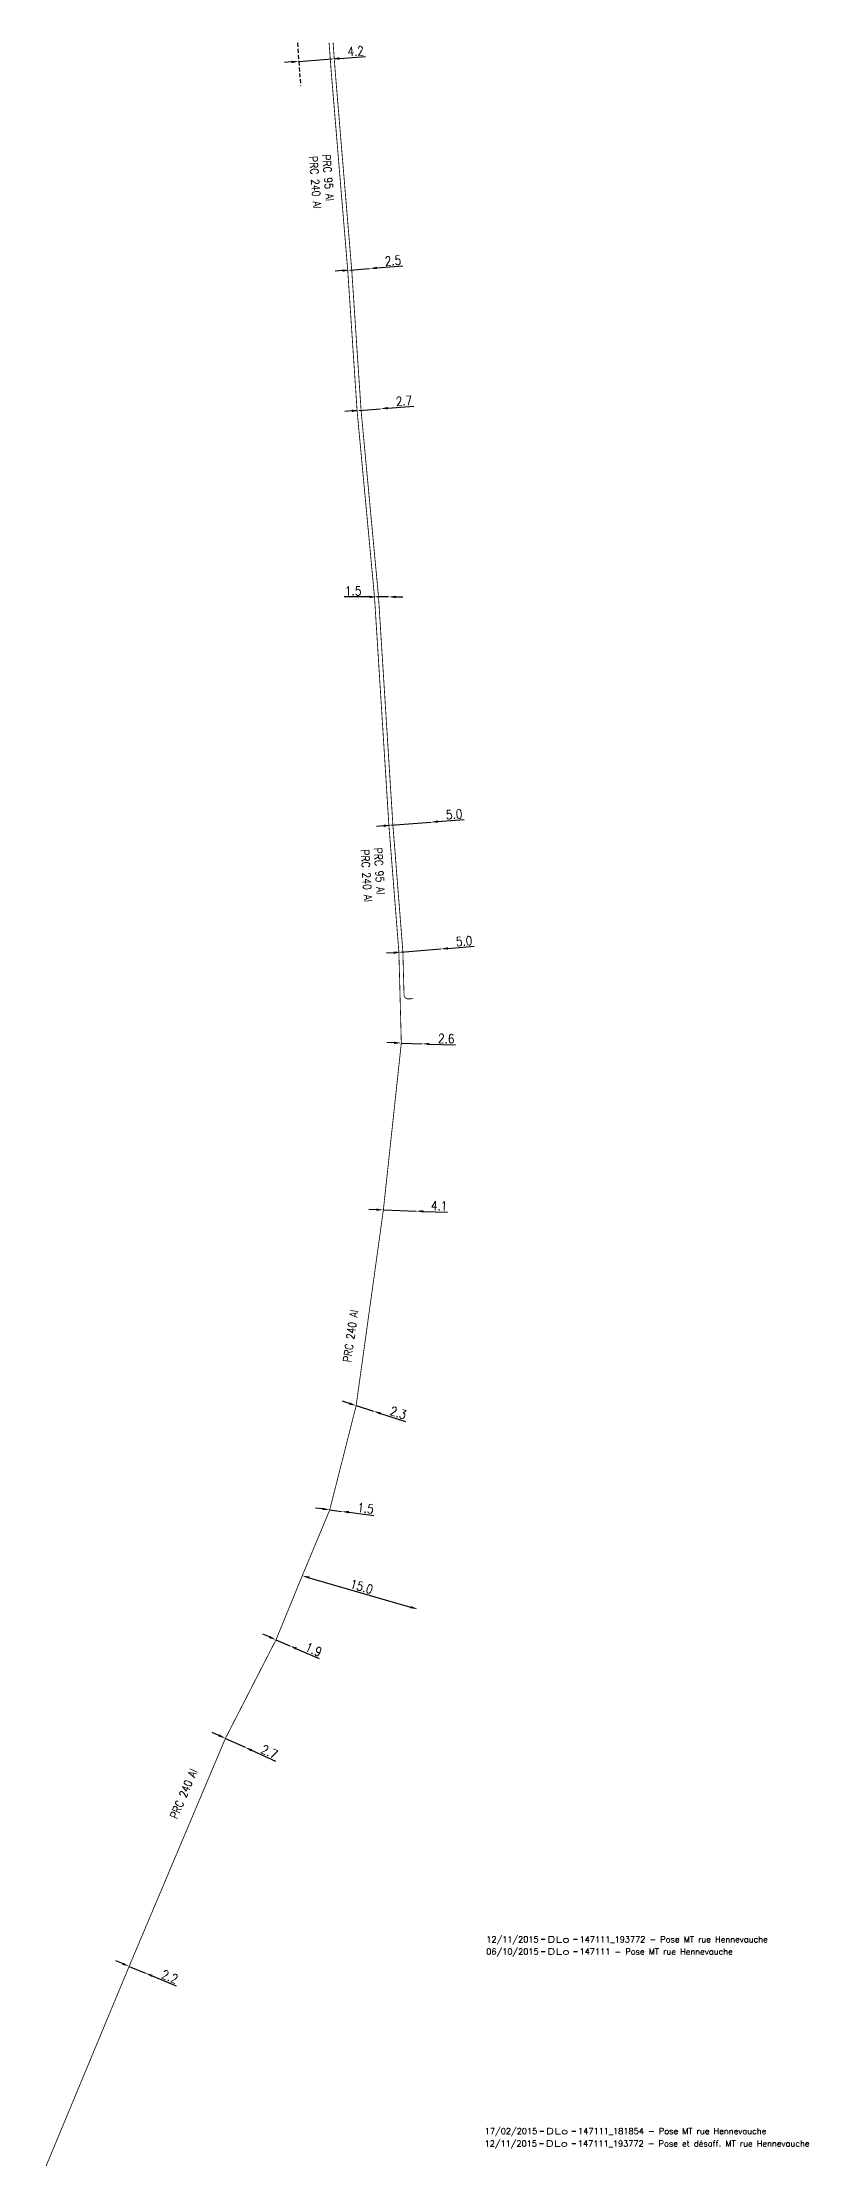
# Model space of a CAD drawing. Header units: millimetres. Extents: x 170000 to 170982, y 110182 to 111000.
# Drawn here: x 170885.9 to 170981.7, y 110735.5 to 111000.1 of the extents above; entities that cross this region are included whole.
import ezdxf
from ezdxf.enums import TextEntityAlignment as Align

# ---------------------------------------------------------------- set-up
doc = ezdxf.new("R2010")
doc.units = ezdxf.units.MM
doc.header["$PDMODE"] = 34
doc.linetypes.add('DASHED', pattern=[0.75, 0.5, -0.25])
doc.layers.get('0').update_dxf_attribs({"linetype": 'CONTINUOUS'})
doc.layers.get('Defpoints').update_dxf_attribs({"linetype": 'CONTINUOUS'})
doc.layers.add('M_120', color=5, linetype='M_ST_13')
doc.layers.add('M_910', color=7, linetype='CONTINUOUS', plot=False)
doc.styles.get("Standard").update_dxf_attribs({"font": 'romans.shx', "width": 0.85})
doc.linetypes.add('M_ST_13', pattern='A,5,-0.3,["oo",Standard,S=1.5,R=0,X=0,Y=-0.5],-3', length=8.3)
doc.dimstyles.get("Standard").update_dxf_attribs({"dimtxt": 1.5, "dimasz": 1.2, "dimexe": 0.625, "dimexo": 0.625, "dimgap": 0.25, "dimtad": 1, "dimdec": 1, "dimzin": 0, "dimdsep": 46, "dimtxsty": 'Standard', "dimcen": -0.5, "dimadec": 0, "dimazin": 0, "dimtfac": 1, "dimtdec": 1, "dimtmove": 0, "dimatfit": 3, "dimfxl": 0, "dimtolj": 1, "dimtzin": 0, "dimarcsym": 0})

# ---------------------------------------------------------------- blocks, each defined once
blk = doc.blocks.new('GIS_MODF')
at = {"color": 0, "linetype": 'Continuous', "flags": 128}
for points in [[(-2.26, -0.01), (-1.76, -0.01)], [(1.76, -0.01), (2.26, -0.01)]]:
    blk.add_lwpolyline(points, dxfattribs=at)
at = {"color": 0, "linetype": 'Continuous'}
blk.add_attdef('DATE', text='', height=0.75, dxfattribs=at).set_placement((-2.58, -0.39), align=Align.RIGHT)
at = {"color": 0, "linetype": 'Continuous', "width": 3.590909}
blk.add_attdef('USER', text='', height=0.75, dxfattribs=at).set_placement((-1.52, -0.39), (1.31, -0.39), align=Align.FIT)
at = {"color": 0, "linetype": 'Continuous'}
blk.add_attdef('DESC', (2.53, -0.39), '', height=0.75, dxfattribs=at)
blk = doc.blocks.new('*D90')
at = {"layer": 'Defpoints', "color": 0, "linetype": 'Continuous', "transparency": 16777216}
for p in [(170896.76, 110759.56), (170898.8, 110758.72), (170898.8, 110758.72)]:
    blk.add_point(p, dxfattribs=at)
at = {"layer": 'M_120', "color": 0, "linetype": 'Continuous', "lineweight": -2, "transparency": 16777216}
for p, q in [((170895.93, 110759.9), (170895.1, 110760.25)), ((170896.76, 110759.56), (170898.8, 110758.72)), ((170899.63, 110758.37), (170902.66, 110757.12))]:
    blk.add_line(p, q, dxfattribs=at)
at = {"layer": 'M_120', "color": 0, "linetype": 'Continuous', "transparency": 16777216}
for points in [[(170895.99, 110760.04), (170895.87, 110759.77), (170896.76, 110759.56)], [(170899.68, 110758.51), (170899.57, 110758.24), (170898.8, 110758.72)]]:
    blk.add_solid(points, dxfattribs=at)
at = {"layer": 'M_120', "color": 0, "linetype": 'Continuous', "transparency": 16777216, "insert": (170901.84, 110758.27), "char_height": 1.125, "attachment_point": 5, "rotation": 337.5176}
blk.add_mtext('\\A1;2.2', dxfattribs=at)
blk = doc.blocks.new('*D91')
at = {"layer": 'Defpoints', "color": 0, "linetype": 'Continuous', "transparency": 16777216}
for p in [(170908.8, 110788.06), (170911.26, 110786.94), (170911.26, 110786.94)]:
    blk.add_point(p, dxfattribs=at)
at = {"layer": 'M_120', "color": 0, "linetype": 'Continuous', "lineweight": -2, "transparency": 16777216}
for p, q in [((170907.98, 110788.43), (170907.16, 110788.8)), ((170908.8, 110788.06), (170911.26, 110786.94)), ((170912.08, 110786.57), (170915.06, 110785.21))]:
    blk.add_line(p, q, dxfattribs=at)
at = {"layer": 'M_120', "color": 0, "linetype": 'Continuous', "transparency": 16777216}
for points in [[(170908.04, 110788.57), (170907.92, 110788.29), (170908.8, 110788.06)], [(170912.14, 110786.7), (170912.01, 110786.43), (170911.26, 110786.94)]]:
    blk.add_solid(points, dxfattribs=at)
at = {"layer": 'M_120', "color": 0, "linetype": 'Continuous', "transparency": 16777216, "insert": (170914.29, 110786.38), "char_height": 1.125, "attachment_point": 5, "rotation": 335.5105}
blk.add_mtext('\\A1;2.7', dxfattribs=at)
blk = doc.blocks.new('*D92')
at = {"layer": 'Defpoints', "color": 0, "linetype": 'Continuous', "transparency": 16777216}
for p in [(170915.12, 110800.37), (170916.87, 110799.62), (170916.87, 110799.62)]:
    blk.add_point(p, dxfattribs=at)
at = {"layer": 'M_120', "color": 0, "linetype": 'Continuous', "lineweight": -2, "transparency": 16777216}
for p, q in [((170914.3, 110800.73), (170913.47, 110801.09)), ((170915.12, 110800.37), (170916.87, 110799.62)), ((170917.69, 110799.26), (170920.53, 110798.03))]:
    blk.add_line(p, q, dxfattribs=at)
at = {"layer": 'M_120', "color": 0, "linetype": 'Continuous', "transparency": 16777216}
for points in [[(170914.36, 110800.87), (170914.24, 110800.59), (170915.12, 110800.37)], [(170917.75, 110799.4), (170917.63, 110799.12), (170916.87, 110799.62)]]:
    blk.add_solid(points, dxfattribs=at)
at = {"layer": 'M_120', "color": 0, "linetype": 'Continuous', "transparency": 16777216, "insert": (170919.83, 110799.15), "char_height": 1.125, "attachment_point": 5, "rotation": 336.5727}
blk.add_mtext('\\A1;1.9', dxfattribs=at)
blk = doc.blocks.new('*D93')
at = {"layer": 'Defpoints', "color": 0, "linetype": 'Continuous', "transparency": 16777216}
for p in [(170918.41, 110808.39), (170932.82, 110804.21), (170932.82, 110804.21)]:
    blk.add_point(p, dxfattribs=at)
at = {"layer": 'M_120', "color": 0, "linetype": 'Continuous', "lineweight": -2, "transparency": 16777216}
blk.add_line((170919.28, 110808.14), (170931.96, 110804.46), dxfattribs=at)
at = {"layer": 'M_120', "color": 0, "linetype": 'Continuous', "transparency": 16777216}
for points in [[(170919.32, 110808.29), (170919.24, 110808), (170918.41, 110808.39)], [(170932, 110804.61), (170931.91, 110804.32), (170932.82, 110804.21)]]:
    blk.add_solid(points, dxfattribs=at)
at = {"layer": 'M_120', "color": 0, "linetype": 'Continuous', "transparency": 16777216, "insert": (170925.83, 110807.02), "char_height": 1.125, "attachment_point": 5, "rotation": 343.8232}
blk.add_mtext('\\A1;15.0', dxfattribs=at)
blk = doc.blocks.new('*D94')
at = {"layer": 'Defpoints', "color": 0, "linetype": 'Continuous', "transparency": 16777216}
for p in [(170921.84, 110816.62), (170923.33, 110816.43), (170923.33, 110816.43)]:
    blk.add_point(p, dxfattribs=at)
at = {"layer": 'M_120', "color": 0, "linetype": 'Continuous', "lineweight": -2, "transparency": 16777216}
for p, q in [((170920.95, 110816.73), (170920.06, 110816.84)), ((170921.84, 110816.62), (170923.33, 110816.43)), ((170924.23, 110816.32), (170927.34, 110815.93))]:
    blk.add_line(p, q, dxfattribs=at)
at = {"layer": 'M_120', "color": 0, "linetype": 'Continuous', "transparency": 16777216}
for points in [[(170920.97, 110816.88), (170920.93, 110816.58), (170921.84, 110816.62)], [(170924.24, 110816.47), (170924.21, 110816.17), (170923.33, 110816.43)]]:
    blk.add_solid(points, dxfattribs=at)
at = {"layer": 'M_120', "color": 0, "linetype": 'Continuous', "transparency": 16777216, "insert": (170926.32, 110816.82), "char_height": 1.125, "attachment_point": 5, "rotation": 352.8895}
blk.add_mtext('\\A1;1.5', dxfattribs=at)
blk = doc.blocks.new('*D95')
at = {"layer": 'Defpoints', "color": 0, "linetype": 'Continuous', "transparency": 16777216}
for p in [(170925.14, 110829.65), (170927.33, 110828.95), (170927.33, 110828.95)]:
    blk.add_point(p, dxfattribs=at)
at = {"layer": 'M_120', "color": 0, "linetype": 'Continuous', "lineweight": -2, "transparency": 16777216}
for p, q in [((170924.29, 110829.92), (170923.43, 110830.2)), ((170925.14, 110829.65), (170927.33, 110828.95)), ((170928.19, 110828.67), (170931.31, 110827.67))]:
    blk.add_line(p, q, dxfattribs=at)
at = {"layer": 'M_120', "color": 0, "linetype": 'Continuous', "transparency": 16777216}
for points in [[(170924.33, 110830.07), (170924.24, 110829.78), (170925.14, 110829.65)], [(170928.24, 110828.82), (170928.15, 110828.53), (170927.33, 110828.95)]]:
    blk.add_solid(points, dxfattribs=at)
at = {"layer": 'M_120', "color": 0, "linetype": 'Continuous', "transparency": 16777216, "insert": (170930.41, 110828.75), "char_height": 1.125, "attachment_point": 5, "rotation": 342.2608}
blk.add_mtext('\\A1;2.3', dxfattribs=at)
blk = doc.blocks.new('*D96')
at = {"layer": 'Defpoints', "color": 0, "linetype": 'Continuous', "transparency": 16777216}
for p in [(170928.55, 110854.11), (170932.65, 110853.96), (170932.65, 110853.96)]:
    blk.add_point(p, dxfattribs=at)
at = {"layer": 'M_120', "color": 0, "linetype": 'Continuous', "lineweight": -2, "transparency": 16777216}
for p, q in [((170927.65, 110854.14), (170926.75, 110854.17)), ((170928.55, 110854.11), (170932.65, 110853.96)), ((170933.55, 110853.93), (170936.55, 110853.82))]:
    blk.add_line(p, q, dxfattribs=at)
at = {"layer": 'M_120', "color": 0, "linetype": 'Continuous', "transparency": 16777216}
for points in [[(170927.66, 110854.29), (170927.65, 110853.99), (170928.55, 110854.11)], [(170933.55, 110854.08), (170933.54, 110853.78), (170932.65, 110853.96)]]:
    blk.add_solid(points, dxfattribs=at)
at = {"layer": 'M_120', "color": 0, "linetype": 'Continuous', "transparency": 16777216, "insert": (170935.53, 110854.61), "char_height": 1.125, "attachment_point": 5, "rotation": 357.9599}
blk.add_mtext('\\A1;4.1', dxfattribs=at)
blk = doc.blocks.new('*D97')
at = {"layer": 'Defpoints', "color": 0, "linetype": 'Continuous', "transparency": 16777216}
for p in [(170930.8, 110874.97), (170933.39, 110874.88), (170933.39, 110874.88)]:
    blk.add_point(p, dxfattribs=at)
at = {"layer": 'M_120', "color": 0, "linetype": 'Continuous', "lineweight": -2, "transparency": 16777216}
for p, q in [((170929.9, 110875), (170929, 110875.03)), ((170930.8, 110874.97), (170933.39, 110874.88)), ((170934.29, 110874.84), (170937.57, 110874.73))]:
    blk.add_line(p, q, dxfattribs=at)
at = {"layer": 'M_120', "color": 0, "linetype": 'Continuous', "transparency": 16777216}
for points in [[(170929.9, 110875.15), (170929.89, 110874.85), (170930.8, 110874.97)], [(170934.3, 110874.99), (170934.29, 110874.7), (170933.39, 110874.88)]]:
    blk.add_solid(points, dxfattribs=at)
at = {"layer": 'M_120', "color": 0, "linetype": 'Continuous', "transparency": 16777216, "insert": (170936.41, 110875.52), "char_height": 1.125, "attachment_point": 5, "rotation": 357.9599}
blk.add_mtext('\\A1;2.6', dxfattribs=at)
blk = doc.blocks.new('*D98')
at = {"layer": 'Defpoints', "color": 0, "linetype": 'Continuous', "transparency": 16777216}
for p in [(170930.74, 110886.33), (170935.72, 110886.73), (170935.72, 110886.73)]:
    blk.add_point(p, dxfattribs=at)
at = {"layer": 'M_120', "color": 0, "linetype": 'Continuous', "lineweight": -2, "transparency": 16777216}
for p, q in [((170929.84, 110886.26), (170928.94, 110886.19)), ((170930.74, 110886.33), (170935.72, 110886.73)), ((170936.62, 110886.8), (170939.89, 110887.06))]:
    blk.add_line(p, q, dxfattribs=at)
at = {"layer": 'M_120', "color": 0, "linetype": 'Continuous', "transparency": 16777216}
for points in [[(170929.83, 110886.41), (170929.85, 110886.11), (170930.74, 110886.33)], [(170936.61, 110886.95), (170936.63, 110886.65), (170935.72, 110886.73)]]:
    blk.add_solid(points, dxfattribs=at)
at = {"layer": 'M_120', "color": 0, "linetype": 'Continuous', "transparency": 16777216, "insert": (170938.64, 110887.71), "char_height": 1.125, "attachment_point": 5, "rotation": 4.5086}
blk.add_mtext('\\A1;5.0', dxfattribs=at)
blk = doc.blocks.new('*D99')
at = {"layer": 'Defpoints', "color": 0, "linetype": 'Continuous', "transparency": 16777216}
for p in [(170929.49, 110902.19), (170934.47, 110902.58), (170934.47, 110902.58)]:
    blk.add_point(p, dxfattribs=at)
at = {"layer": 'M_120', "color": 0, "linetype": 'Continuous', "lineweight": -2, "transparency": 16777216}
for p, q in [((170928.59, 110902.12), (170927.7, 110902.05)), ((170929.49, 110902.19), (170934.47, 110902.58)), ((170935.37, 110902.65), (170938.64, 110902.91))]:
    blk.add_line(p, q, dxfattribs=at)
at = {"layer": 'M_120', "color": 0, "linetype": 'Continuous', "transparency": 16777216}
for points in [[(170928.58, 110902.27), (170928.6, 110901.97), (170929.49, 110902.19)], [(170935.36, 110902.8), (170935.38, 110902.5), (170934.47, 110902.58)]]:
    blk.add_solid(points, dxfattribs=at)
at = {"layer": 'M_120', "color": 0, "linetype": 'Continuous', "transparency": 16777216, "insert": (170937.4, 110903.56), "char_height": 1.125, "attachment_point": 5, "rotation": 4.5086}
blk.add_mtext('\\A1;5.0', dxfattribs=at)
blk = doc.blocks.new('*D100')
at = {"layer": 'Defpoints', "color": 0, "linetype": 'Continuous', "transparency": 16777216}
for p in [(170924.34, 110971.58), (170926.83, 110971.78), (170926.83, 110971.78)]:
    blk.add_point(p, dxfattribs=at)
at = {"layer": 'M_120', "color": 0, "linetype": 'Continuous', "lineweight": -2, "transparency": 16777216}
for p, q in [((170923.44, 110971.51), (170922.54, 110971.44)), ((170924.34, 110971.58), (170926.83, 110971.78)), ((170927.73, 110971.85), (170930.99, 110972.1))]:
    blk.add_line(p, q, dxfattribs=at)
at = {"layer": 'M_120', "color": 0, "linetype": 'Continuous', "transparency": 16777216}
for points in [[(170923.43, 110971.66), (170923.45, 110971.36), (170924.34, 110971.58)], [(170927.71, 110972), (170927.74, 110971.7), (170926.83, 110971.78)]]:
    blk.add_solid(points, dxfattribs=at)
at = {"layer": 'M_120', "color": 0, "linetype": 'Continuous', "transparency": 16777216, "insert": (170929.75, 110972.76), "char_height": 1.125, "attachment_point": 5, "rotation": 4.4743}
blk.add_mtext('\\A1;2.5', dxfattribs=at)
blk = doc.blocks.new('*D101')
at = {"layer": 'Defpoints', "color": 0, "linetype": 'Continuous', "transparency": 16777216}
for p in [(170925.51, 110954.05), (170928.2, 110954.26), (170928.2, 110954.26)]:
    blk.add_point(p, dxfattribs=at)
at = {"layer": 'M_120', "color": 0, "linetype": 'Continuous', "lineweight": -2, "transparency": 16777216}
for p, q in [((170924.61, 110953.98), (170923.71, 110953.91)), ((170925.51, 110954.05), (170928.2, 110954.26)), ((170929.1, 110954.33), (170932.37, 110954.59))]:
    blk.add_line(p, q, dxfattribs=at)
at = {"layer": 'M_120', "color": 0, "linetype": 'Continuous', "transparency": 16777216}
for points in [[(170924.6, 110954.13), (170924.62, 110953.83), (170925.51, 110954.05)], [(170929.09, 110954.48), (170929.11, 110954.18), (170928.2, 110954.26)]]:
    blk.add_solid(points, dxfattribs=at)
at = {"layer": 'M_120', "color": 0, "linetype": 'Continuous', "transparency": 16777216, "insert": (170931.12, 110955.24), "char_height": 1.125, "attachment_point": 5, "rotation": 4.4734}
blk.add_mtext('\\A1;2.7', dxfattribs=at)
blk = doc.blocks.new('*D102')
at = {"layer": 'Defpoints', "color": 0, "linetype": 'Continuous', "transparency": 16777216}
for p in [(170927.69, 110930.73), (170929.19, 110930.73), (170929.19, 110930.73)]:
    blk.add_point(p, dxfattribs=at)
at = {"layer": 'M_120', "color": 0, "linetype": 'Continuous', "lineweight": -2, "transparency": 16777216}
for p, q in [((170926.79, 110930.73), (170923.65, 110930.73)), ((170929.19, 110930.73), (170927.69, 110930.73)), ((170930.09, 110930.73), (170930.99, 110930.73))]:
    blk.add_line(p, q, dxfattribs=at)
at = {"layer": 'M_120', "color": 0, "linetype": 'Continuous', "transparency": 16777216}
for points in [[(170926.79, 110930.88), (170926.79, 110930.58), (170927.69, 110930.73)], [(170930.09, 110930.88), (170930.09, 110930.58), (170929.19, 110930.73)]]:
    blk.add_solid(points, dxfattribs=at)
at = {"layer": 'M_120', "color": 0, "linetype": 'Continuous', "transparency": 16777216, "insert": (170924.77, 110931.48), "char_height": 1.125, "attachment_point": 5}
blk.add_mtext('\\A1;1.5', dxfattribs=at)
blk = doc.blocks.new('*D103')
at = {"layer": 'Defpoints', "color": 0, "linetype": 'Continuous', "transparency": 16777216}
for p in [(170917.97, 110997.67), (170917.97, 110997.67), (170922.16, 110997.98)]:
    blk.add_point(p, dxfattribs=at)
at = {"layer": 'M_120', "color": 0, "linetype": 'Continuous', "lineweight": -2, "transparency": 16777216}
for p, q in [((170917.08, 110997.6), (170916.18, 110997.53)), ((170917.97, 110997.67), (170922.16, 110997.98)), ((170923.06, 110998.04), (170926.33, 110998.29))]:
    blk.add_line(p, q, dxfattribs=at)
at = {"layer": 'M_120', "color": 0, "linetype": 'Continuous', "transparency": 16777216}
for points in [[(170917.06, 110997.75), (170917.09, 110997.45), (170917.97, 110997.67)], [(170923.05, 110998.19), (170923.07, 110997.89), (170922.16, 110997.98)]]:
    blk.add_solid(points, dxfattribs=at)
at = {"layer": 'M_120', "color": 0, "linetype": 'Continuous', "transparency": 16777216, "insert": (170925.09, 110998.95), "char_height": 1.125, "attachment_point": 5, "rotation": 4.2469}
blk.add_mtext('\\A1;4.2', dxfattribs=at)

msp = doc.modelspace()

# ---------------------------------------------------------------- linework, layer by layer
at = {"layer": 'M_120', "const_width": 0.1}
for points in [[(170921.76, 111000), (170922.02, 110996.46), (170924.09, 110971.56), (170925.26, 110954.03), (170927.44, 110930.72, -0.007579), (170927.44, 110930.7), (170929.24, 110902.17), (170930.49, 110886.33, -0.012906), (170930.49, 110886.3), (170930.79, 110875, -0.033552), (170930.79, 110874.94), (170928.55, 110854.11), (170925.15, 110829.68, -0.02743), (170925.14, 110829.62), (170921.85, 110816.65, -0.036737), (170921.83, 110816.58), (170918.41, 110808.39), (170915.13, 110800.39, -0.0213), (170915.11, 110800.35), (170908.8, 110788.06), (170896.76, 110759.56), (170885.95, 110733.58)], [(170932.31, 110880.51), (170931.65, 110880.49, -0.414196), (170931.13, 110880.98), (170930.99, 110886.33, 0.012892), (170930.99, 110886.38), (170929.74, 110902.21), (170927.94, 110930.73, 0.007579), (170927.94, 110930.76), (170925.76, 110954.07), (170924.59, 110971.6), (170922.52, 110996.5), (170922.26, 111000)]]:
    msp.add_lwpolyline(points, format="xyb", dxfattribs=at)
at = {"layer": 'M_120', "color": 7, "linetype": 'DASHED'}
msp.add_lwpolyline([(170917.8, 111000), (170917.97, 110997.67), (170918.19, 110994.67)], dxfattribs=at)

# ---------------------------------------------------------------- block references
at = {"layer": 'M_910'}
ref = msp.add_blockref('GIS_MODF', (170950.55, 110762.95), dxfattribs=at)
ref.add_attrib('DATE', '12/11/2015', dxfattribs={"layer": '0', "color": 0, "linetype": 'Continuous', "height": 0.75}).set_placement((170947.97, 110762.56), align=Align.RIGHT)
ref.add_attrib('USER', 'DLo', dxfattribs={"layer": '0', "color": 0, "linetype": 'Continuous', "height": 0.75, "width": 1.462963}).set_placement((170949.03, 110762.56), (170951.85, 110762.56), align=Align.FIT)
ref.add_attrib('DESC', '147111_193772 - Pose MT rue Hennevauche', (170953.08, 110762.56), dxfattribs={"layer": '0', "color": 0, "linetype": 'Continuous', "height": 0.75})
ref = msp.add_blockref('GIS_MODF', (170950.55, 110761.42), dxfattribs=at)
ref.add_attrib('DATE', '06/10/2015', dxfattribs={"layer": '0', "color": 0, "linetype": 'Continuous', "height": 0.75}).set_placement((170947.97, 110761.03), align=Align.RIGHT)
ref.add_attrib('USER', 'DLo', dxfattribs={"layer": '0', "color": 0, "linetype": 'Continuous', "height": 0.75, "width": 1.462963}).set_placement((170949.03, 110761.03), (170951.85, 110761.03), align=Align.FIT)
ref.add_attrib('DESC', '147111 - Pose MT rue Hennevauche', (170953.08, 110761.03), dxfattribs={"layer": '0', "color": 0, "linetype": 'Continuous', "height": 0.75})
ref = msp.add_blockref('GIS_MODF', (170950.34, 110737.42), dxfattribs=at)
ref.add_attrib('DATE', '12/11/2015', dxfattribs={"layer": '0', "color": 0, "linetype": 'Continuous', "height": 0.75}).set_placement((170947.76, 110737.04), align=Align.RIGHT)
ref.add_attrib('USER', 'DLo', dxfattribs={"layer": '0', "color": 0, "linetype": 'Continuous', "height": 0.75, "width": 1.462963}).set_placement((170948.82, 110737.04), (170951.64, 110737.04), align=Align.FIT)
ref.add_attrib('DESC', '147111_193772 - Pose et désaff. MT rue Hennevauche', (170952.87, 110737.04), dxfattribs={"layer": '0', "color": 0, "linetype": 'Continuous', "height": 0.75})
ref = msp.add_blockref('GIS_MODF', (170950.37, 110738.98), dxfattribs=at)
ref.add_attrib('DATE', '17/02/2015', dxfattribs={"layer": '0', "color": 0, "linetype": 'Continuous', "height": 0.75}).set_placement((170947.79, 110738.59), align=Align.RIGHT)
ref.add_attrib('USER', 'DLo', dxfattribs={"layer": '0', "color": 0, "linetype": 'Continuous', "height": 0.75, "width": 1.462963}).set_placement((170948.86, 110738.59), (170951.68, 110738.59), align=Align.FIT)
ref.add_attrib('DESC', '147111_181854 - Pose MT rue Hennevauche', (170952.9, 110738.59), dxfattribs={"layer": '0', "color": 0, "linetype": 'Continuous', "height": 0.75})

# ---------------------------------------------------------------- texts
at = {"layer": 'M_120', "width": 0.85}
for s, rotation, p in [('PRC 240 Al', 274.7401, (170920.03, 110982.54)), ('PRC 95 Al', 274.7401, (170921.64, 110983.12)), ('PRC 240 Al', 273.6077, (170926.44, 110895.88)), ('PRC 95 Al', 273.6077, (170928.04, 110896.46)), ('PRC 240 Al', 82.0696, (170924.45, 110838.36)), ('PRC 240 Al', 67.0988, (170903.58, 110781.14))]:
    msp.add_text(s, height=1, rotation=rotation, dxfattribs=at).set_placement(p, align=Align.MIDDLE)

# ---------------------------------------------------------------- dimensions: what is measured, and where the dimension line sits
at = {"layer": 'M_120', "linetype": 'Continuous'}
for base, p1, p2, angle, override, picture, middle in [((170917.97, 110997.67), (170922.16, 110997.98), (170917.97, 110997.67), 4.2469, {"dimscale": 0.75, "dimatfit": 0}, '*D103', (170925.14, 110998.2)), ((170926.83, 110971.78), (170924.34, 110971.58), (170926.83, 110971.78), 184.4743, {"dimscale": 0.75, "dimlfac": 1, "dimlunit": 2, "dimatfit": 0}, '*D100', (170929.81, 110972.01)), ((170928.2, 110954.26), (170925.51, 110954.05), (170928.2, 110954.26), 184.4734, {"dimscale": 0.75, "dimlfac": 1, "dimlunit": 2, "dimatfit": 0}, '*D101', (170931.18, 110954.49)), ((170929.19, 110930.73), (170927.69, 110930.73), (170929.19, 110930.73), 180, {"dimscale": 0.75, "dimatfit": 0}, '*D102', (170924.77, 110930.73)), ((170934.47, 110902.58), (170929.49, 110902.19), (170934.47, 110902.58), 184.5086, {"dimscale": 0.75, "dimlfac": 1, "dimlunit": 2, "dimatfit": 0}, '*D99', (170937.45, 110902.81)), ((170935.72, 110886.73), (170930.74, 110886.33), (170935.72, 110886.73), 184.5086, {"dimscale": 0.75, "dimlfac": 1, "dimlunit": 2, "dimatfit": 0}, '*D98', (170938.7, 110886.96)), ((170933.39, 110874.88), (170930.8, 110874.97), (170933.39, 110874.88), 177.9599, {"dimscale": 0.75, "dimlfac": 1, "dimlunit": 2, "dimatfit": 0}, '*D97', (170936.38, 110874.77)), ((170932.65, 110853.96), (170928.55, 110854.11), (170932.65, 110853.96), 177.9599, {"dimscale": 0.75, "dimlfac": 1, "dimlunit": 2, "dimatfit": 0}, '*D96', (170935.5, 110853.86)), ((170927.33, 110828.95), (170925.14, 110829.65), (170927.33, 110828.95), 162.2608, {"dimscale": 0.75, "dimlfac": 1, "dimlunit": 2, "dimatfit": 0}, '*D95', (170930.18, 110828.04)), ((170923.33, 110816.43), (170921.84, 110816.62), (170923.33, 110816.43), 172.8895, {"dimscale": 0.75, "dimlfac": 1, "dimlunit": 2, "dimatfit": 0}, '*D94', (170926.23, 110816.07)), ((170932.82, 110804.21), (170918.41, 110808.39), (170932.82, 110804.21), 163.8232, {"dimscale": 0.75, "dimatfit": 0}, '*D93', (170925.62, 110806.3)), ((170916.87, 110799.62), (170915.12, 110800.37), (170916.87, 110799.62), 156.5727, {"dimscale": 0.75, "dimlfac": 1, "dimlunit": 2, "dimatfit": 0}, '*D92', (170919.53, 110798.46)), ((170911.26, 110786.94), (170908.8, 110788.06), (170911.26, 110786.94), 155.5105, {"dimscale": 0.75, "dimlfac": 1, "dimlunit": 2, "dimatfit": 0}, '*D91', (170913.98, 110785.7)), ((170898.8, 110758.72), (170896.76, 110759.56), (170898.8, 110758.72), 157.5176, {"dimscale": 0.75, "dimlfac": 1, "dimlunit": 2, "dimatfit": 0}, '*D90', (170901.56, 110757.58))]:
    dim = msp.add_linear_dim(base=base, p1=p1, p2=p2, angle=angle, dimstyle='Standard', override=override, dxfattribs=at)
    dim.commit()
    dim.dimension.update_dxf_attribs({"geometry": picture, "text_midpoint": middle, "dimtype": 160})

doc.saveas('drawing.dxf')
